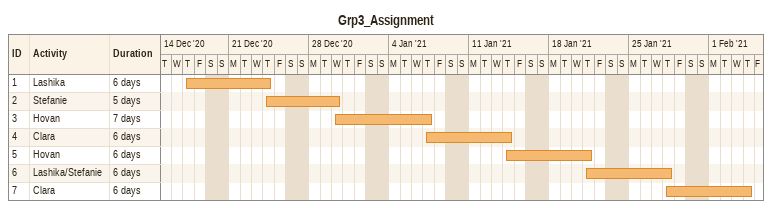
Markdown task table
Grp3_Assignment

| ID | Task | Duration | Start | Finish |
|---|---|---|---|---|
| 1 | Lashika | 6d | 2020-12-17 | 2020-12-24 |
| 2 | Stefanie | 5d | 2020-12-24 | 2020-12-30 |
| 3 | Hovan | 7d | 2020-12-30 | 2021-01-07 |
| 4 | Clara | 6d | 2021-01-07 | 2021-01-14 |
| 5 | Hovan | 6d | 2021-01-14 | 2021-01-21 |
| 6 | Lashika/Stefanie | 6d | 2021-01-21 | 2021-01-28 |
| 7 | Clara | 6d | 2021-01-28 | 2021-02-04 |
